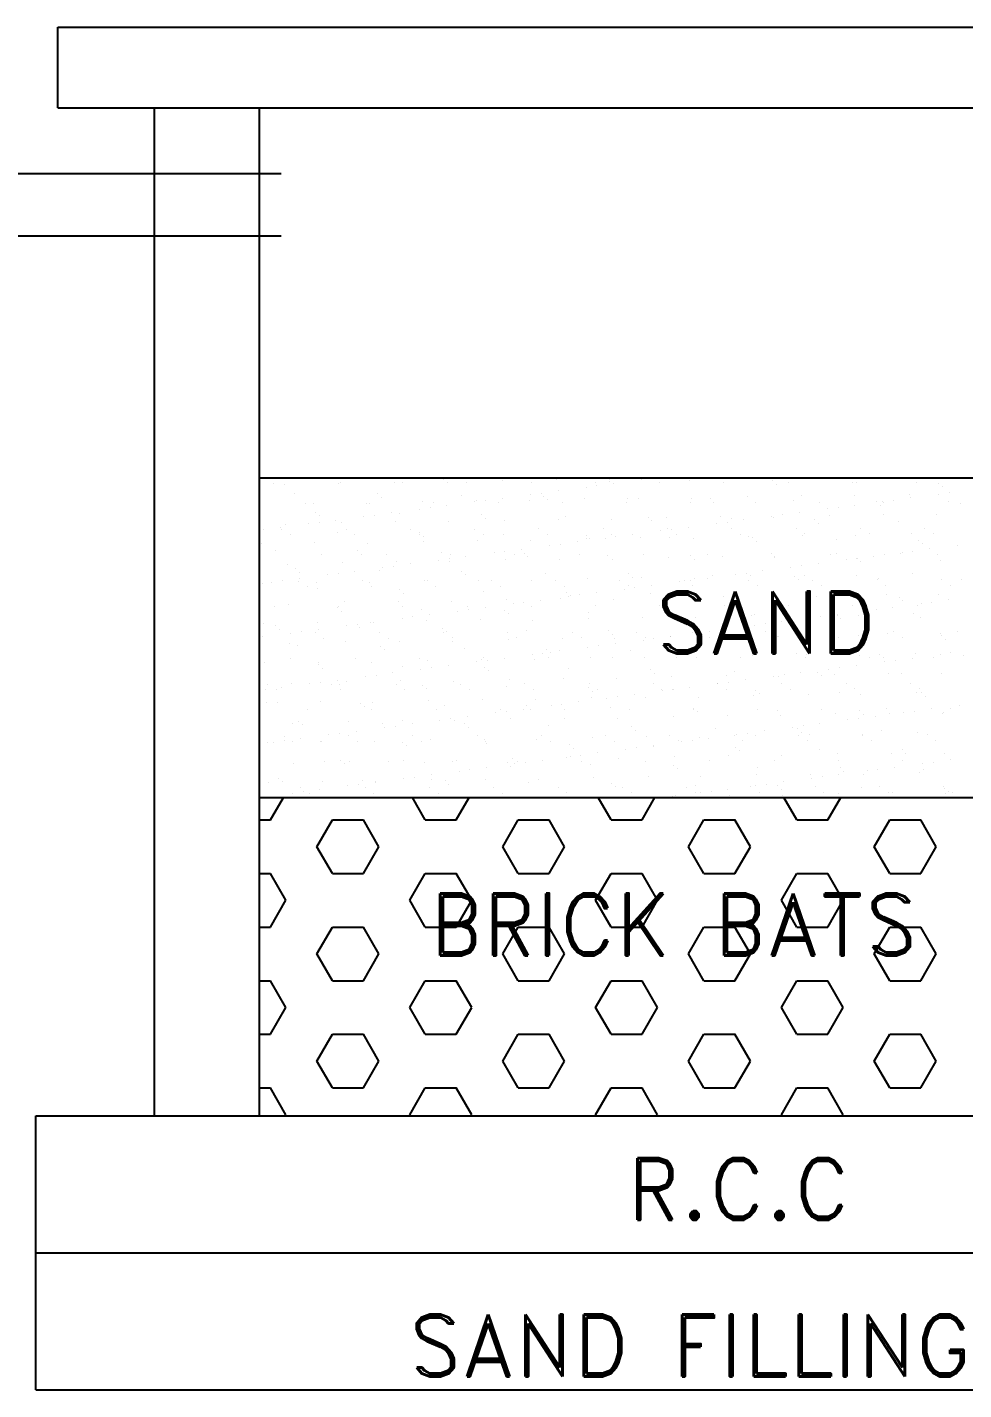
# Model space of a CAD drawing. Header units: metres. Extents: x 0 to 2856, y 0 to 1718.
# Drawn here: x 2736.581 to 2739.28, y 1585.777 to 1589.704 of the extents above; entities that cross this region are included whole.
import ezdxf

# ---------------------------------------------------------------- set-up
doc = ezdxf.new("R2010")
doc.units = ezdxf.units.M
doc.header["$MEASUREMENT"] = 0
doc.styles.add('rd', font='romand.shx')

# ---------------------------------------------------------------- blocks, each defined once
blk = doc.blocks.new('RECYLCLING OF BATH WATER')
for p, q in [((3815.14, 487.14), (3949.15, 487.14)), ((3815.14, 479.33), (3815.14, 487.14)), ((3815.14, 479.33), (3949.15, 479.33)), ((3824.52, 381.64), (3824.52, 479.33)), ((3834.68, 381.64), (3834.68, 479.33)), ((3836.78, 472.94), (3792.83, 472.94)), ((3836.78, 466.88), (3792.83, 466.88)), ((3834.68, 443.48), (3928.84, 443.48)), ((3836.08, 442.95), (3836.08, 442.95)), ((3837.11, 442.8), (3837.11, 442.8)), ((3842.3, 442.96), (3842.3, 442.96)), ((3842.52, 443), (3842.52, 443)), ((3847.75, 443.06), (3847.75, 443.06)), ((3848.53, 442.97), (3848.53, 442.97)), ((3852.49, 443.33), (3852.49, 443.33)), ((3852.87, 443.04), (3852.87, 443.04)), ((3854.76, 442.99), (3854.76, 442.99)), ((3858.27, 443.23), (3858.27, 443.23)), ((3860.99, 443), (3860.99, 443)), ((3863.5, 443.3), (3863.5, 443.3)), ((3866.33, 442.56), (3866.33, 442.56)), ((3867.22, 443.01), (3867.22, 443.01)), ((3867.37, 442.7), (3867.37, 442.7)), ((3868.61, 443.08), (3868.61, 443.08)), ((3868.62, 443.28), (3868.62, 443.28)), ((3869, 442.91), (3869, 442.91)), ((3871.72, 443.27), (3871.72, 443.27)), ((3873.45, 443.02), (3873.45, 443.02)), ((3876.36, 443.24), (3876.36, 443.24)), ((3879.67, 443.03), (3879.67, 443.03)), ((3884.37, 443.17), (3884.37, 443.17)), ((3884.73, 442.84), (3884.73, 442.84)), ((3885.9, 443.04), (3885.9, 443.04)), ((3892.13, 443.05), (3892.13, 443.05)), ((3892.49, 443), (3892.49, 443)), ((3898.36, 443.06), (3898.36, 443.06)), ((3900.49, 442.93), (3900.49, 442.93)), ((3900.86, 442.59), (3900.86, 442.59)), ((3838.1, 441.98), (3838.1, 441.98)), ((3846.11, 441.91), (3846.11, 441.91)), ((3846.48, 441.57), (3846.48, 441.57)), ((3850.46, 441.19), (3850.46, 441.19)), ((3851.57, 441.04), (3851.57, 441.04)), ((3854.23, 441.73), (3854.23, 441.73)), ((3855.56, 441.14), (3855.56, 441.14)), ((3855.69, 441.26), (3855.69, 441.26)), ((3856.61, 441.28), (3856.61, 441.28)), ((3857.8, 441.05), (3857.8, 441.05)), ((3858.23, 441.49), (3858.23, 441.49)), ((3860.81, 441.23), (3860.81, 441.23)), ((3860.95, 441.85), (3860.95, 441.85)), ((3861.99, 441.99), (3861.99, 441.99)), ((3862.23, 441.66), (3862.23, 441.66)), ((3862.6, 441.33), (3862.6, 441.33)), ((3863.62, 442.2), (3863.62, 442.2)), ((3864.03, 441.06), (3864.03, 441.06)), ((3866.21, 441.43), (3866.21, 441.43)), ((3870.25, 441.07), (3870.25, 441.07)), ((3870.35, 441.49), (3870.35, 441.49)), ((3871.44, 441.49), (3871.44, 441.49)), ((3876.48, 441.09), (3876.48, 441.09)), ((3876.56, 441.47), (3876.56, 441.47)), ((3878.35, 441.42), (3878.35, 441.42)), ((3878.72, 441.08), (3878.72, 441.08)), ((3881.96, 441.66), (3881.96, 441.66)), ((3882.71, 441.1), (3882.71, 441.1)), ((3886.47, 441.24), (3886.47, 441.24)), ((3887.2, 441.73), (3887.2, 441.73)), ((3888.94, 441.11), (3888.94, 441.11)), ((3892.31, 441.71), (3892.31, 441.71)), ((3894.48, 441.17), (3894.48, 441.17)), ((3895.09, 441.17), (3895.09, 441.17)), ((3895.17, 441.12), (3895.17, 441.12)), ((3896.13, 441.3), (3896.13, 441.3)), ((3897.71, 441.9), (3897.71, 441.9)), ((3897.76, 441.52), (3897.76, 441.52)), ((3900.48, 441.88), (3900.48, 441.88)), ((3901.4, 441.13), (3901.4, 441.13)), ((3901.52, 442.01), (3901.52, 442.01)), ((3834.7, 440.95), (3834.7, 440.95)), ((3839.11, 441.02), (3839.11, 441.02)), ((3839.94, 441.02), (3839.94, 441.02)), ((3840.09, 440.15), (3840.09, 440.15)), ((3840.46, 439.82), (3840.46, 439.82)), ((3844.8, 439.72), (3844.8, 439.72)), ((3845.05, 440.99), (3845.05, 440.99)), ((3845.34, 441.03), (3845.34, 441.03)), ((3845.84, 439.86), (3845.84, 439.86)), ((3847.46, 440.07), (3847.46, 440.07)), ((3848.22, 439.98), (3848.22, 439.98)), ((3850.18, 440.43), (3850.18, 440.43)), ((3851.22, 440.57), (3851.22, 440.57)), ((3852.85, 440.78), (3852.85, 440.78)), ((3856.22, 439.91), (3856.22, 439.91)), ((3864.34, 439.73), (3864.34, 439.73)), ((3884.33, 439.75), (3884.33, 439.75)), ((3885.37, 439.89), (3885.37, 439.89)), ((3886.99, 440.1), (3886.99, 440.1)), ((3889.71, 440.46), (3889.71, 440.46)), ((3889.9, 439.85), (3889.9, 439.85)), ((3890.75, 440.59), (3890.75, 440.59)), ((3892.38, 440.81), (3892.38, 440.81)), ((3894.85, 440.83), (3894.85, 440.83)), ((3895.14, 439.92), (3895.14, 439.92)), ((3900.25, 439.9), (3900.25, 439.9)), ((3902.6, 441), (3902.6, 441)), ((3835.07, 438.44), (3835.07, 438.44)), ((3836.7, 438.66), (3836.7, 438.66)), ((3836.85, 438.48), (3836.85, 438.48)), ((3837.24, 438.95), (3837.24, 438.95)), ((3839.41, 439.01), (3839.41, 439.01)), ((3840.46, 439.15), (3840.46, 439.15)), ((3842.08, 439.37), (3842.08, 439.37)), ((3842.64, 439.14), (3842.64, 439.14)), ((3843.08, 438.49), (3843.08, 438.49)), ((3847.88, 439.21), (3847.88, 439.21)), ((3849.31, 438.5), (3849.31, 438.5)), ((3852.99, 439.19), (3852.99, 439.19)), ((3855.53, 438.51), (3855.53, 438.51)), ((3856.59, 439.57), (3856.59, 439.57)), ((3858.39, 439.38), (3858.39, 439.38)), ((3861.76, 438.53), (3861.76, 438.53)), ((3863.63, 439.45), (3863.63, 439.45)), ((3867.99, 438.54), (3867.99, 438.54)), ((3868.75, 439.42), (3868.75, 439.42)), ((3872.34, 439.66), (3872.34, 439.66)), ((3872.71, 439.32), (3872.71, 439.32)), ((3874.15, 439.62), (3874.15, 439.62)), ((3874.22, 438.55), (3874.22, 438.55)), ((3874.6, 438.47), (3874.6, 438.47)), ((3876.23, 438.68), (3876.23, 438.68)), ((3878.94, 439.04), (3878.94, 439.04)), ((3879.38, 439.68), (3879.38, 439.68)), ((3879.98, 439.18), (3879.98, 439.18)), ((3880.45, 438.56), (3880.45, 438.56)), ((3880.46, 439.49), (3880.46, 439.49)), ((3881.61, 439.39), (3881.61, 439.39)), ((3884.5, 439.66), (3884.5, 439.66)), ((3886.67, 438.57), (3886.67, 438.57)), ((3888.47, 439.42), (3888.47, 439.42)), ((3888.83, 439.08), (3888.83, 439.08)), ((3892.9, 438.58), (3892.9, 438.58)), ((3896.59, 439.24), (3896.59, 439.24)), ((3899.13, 438.59), (3899.13, 438.59)), ((3834.83, 437.1), (3834.83, 437.1)), ((3837.69, 437.94), (3837.69, 437.94)), ((3840.06, 437.17), (3840.06, 437.17)), ((3842.2, 438.22), (3842.2, 438.22)), ((3843.92, 437.95), (3843.92, 437.95)), ((3845.18, 437.14), (3845.18, 437.14)), ((3850.15, 437.97), (3850.15, 437.97)), ((3850.21, 438.15), (3850.21, 438.15)), ((3850.57, 437.82), (3850.57, 437.82)), ((3850.58, 437.34), (3850.58, 437.34)), ((3855.82, 437.4), (3855.82, 437.4)), ((3856.38, 437.98), (3856.38, 437.98)), ((3858.33, 437.98), (3858.33, 437.98)), ((3860.93, 437.38), (3860.93, 437.38)), ((3862.61, 437.99), (3862.61, 437.99)), ((3865.46, 437.27), (3865.46, 437.27)), ((3866.33, 437.91), (3866.33, 437.91)), ((3866.33, 437.57), (3866.33, 437.57)), ((3866.7, 437.57), (3866.7, 437.57)), ((3868.18, 437.62), (3868.18, 437.62)), ((3868.83, 438), (3868.83, 438)), ((3869.22, 437.76), (3869.22, 437.76)), ((3870.84, 437.97), (3870.84, 437.97)), ((3871.57, 437.64), (3871.57, 437.64)), ((3873.56, 438.33), (3873.56, 438.33)), ((3874.45, 437.73), (3874.45, 437.73)), ((3875.06, 438.01), (3875.06, 438.01)), ((3876.69, 437.61), (3876.69, 437.61)), ((3881.29, 438.02), (3881.29, 438.02)), ((3882.09, 437.81), (3882.09, 437.81)), ((3882.45, 437.66), (3882.45, 437.66)), ((3882.82, 437.32), (3882.82, 437.32)), ((3887.32, 437.88), (3887.32, 437.88)), ((3887.52, 438.03), (3887.52, 438.03)), ((3890.57, 437.49), (3890.57, 437.49)), ((3892.44, 437.85), (3892.44, 437.85)), ((3893.75, 438.05), (3893.75, 438.05)), ((3897.84, 438.05), (3897.84, 438.05)), ((3898.58, 437.42), (3898.58, 437.42)), ((3898.95, 437.08), (3898.95, 437.08)), ((3899.97, 438.06), (3899.97, 438.06)), ((3836.19, 436.47), (3836.19, 436.47)), ((3840.73, 436.01), (3840.73, 436.01)), ((3844.19, 436.4), (3844.19, 436.4)), ((3844.56, 436.06), (3844.56, 436.06)), ((3846.96, 436.02), (3846.96, 436.02)), ((3852.31, 436.22), (3852.31, 436.22)), ((3853.18, 436.03), (3853.18, 436.03)), ((3854.69, 435.85), (3854.69, 435.85)), ((3857.41, 436.21), (3857.41, 436.21)), ((3858.45, 436.34), (3858.45, 436.34)), ((3859.41, 436.04), (3859.41, 436.04)), ((3860.08, 436.56), (3860.08, 436.56)), ((3860.32, 436.15), (3860.32, 436.15)), ((3860.69, 435.81), (3860.69, 435.81)), ((3862.79, 436.91), (3862.79, 436.91)), ((3863.83, 437.05), (3863.83, 437.05)), ((3865.64, 436.05), (3865.64, 436.05)), ((3868.44, 435.98), (3868.44, 435.98)), ((3871.87, 436.07), (3871.87, 436.07)), ((3874.27, 435.76), (3874.27, 435.76)), ((3876.44, 435.91), (3876.44, 435.91)), ((3878.1, 436.08), (3878.1, 436.08)), ((3879.51, 435.83), (3879.51, 435.83)), ((3884.33, 436.09), (3884.33, 436.09)), ((3884.63, 435.81), (3884.63, 435.81)), ((3890.03, 436), (3890.03, 436)), ((3890.55, 436.1), (3890.55, 436.1)), ((3894.22, 435.87), (3894.22, 435.87)), ((3895.26, 436.07), (3895.26, 436.07)), ((3896.78, 436.11), (3896.78, 436.11)), ((3896.94, 436.23), (3896.94, 436.23)), ((3897.98, 436.37), (3897.98, 436.37)), ((3899.6, 436.58), (3899.6, 436.58)), ((3900.38, 436.04), (3900.38, 436.04)), ((3902.32, 436.94), (3902.32, 436.94)), ((3837.37, 435.1), (3837.37, 435.1)), ((3838.18, 434.64), (3838.18, 434.64)), ((3842.77, 435.29), (3842.77, 435.29)), ((3843.92, 434.43), (3843.92, 434.43)), ((3846.3, 434.47), (3846.3, 434.47)), ((3846.64, 434.79), (3846.64, 434.79)), ((3847.68, 434.92), (3847.68, 434.92)), ((3848, 435.36), (3848, 435.36)), ((3849.31, 435.14), (3849.31, 435.14)), ((3852.03, 435.5), (3852.03, 435.5)), ((3853.07, 435.63), (3853.07, 435.63)), ((3853.12, 435.33), (3853.12, 435.33)), ((3858.52, 435.53), (3858.52, 435.53)), ((3863.76, 435.59), (3863.76, 435.59)), ((3868.87, 435.57), (3868.87, 435.57)), ((3876.81, 435.57), (3876.81, 435.57)), ((3883.45, 434.46), (3883.45, 434.46)), ((3884.56, 435.73), (3884.56, 435.73)), ((3886.17, 434.81), (3886.17, 434.81)), ((3887.21, 434.95), (3887.21, 434.95)), ((3888.84, 435.16), (3888.84, 435.16)), ((3891.55, 435.52), (3891.55, 435.52)), ((3892.56, 435.66), (3892.56, 435.66)), ((3892.59, 435.66), (3892.59, 435.66)), ((3892.93, 435.32), (3892.93, 435.32)), ((3900.69, 435.48), (3900.69, 435.48)), ((3834.95, 433.25), (3834.95, 433.25)), ((3835.87, 433.37), (3835.87, 433.37)), ((3836.92, 433.51), (3836.92, 433.51)), ((3838.46, 433.47), (3838.46, 433.47)), ((3838.54, 433.72), (3838.54, 433.72)), ((3838.55, 434.3), (3838.55, 434.3)), ((3840.19, 433.31), (3840.19, 433.31)), ((3841.26, 434.08), (3841.26, 434.08)), ((3842.3, 434.22), (3842.3, 434.22)), ((3844.69, 433.48), (3844.69, 433.48)), ((3845.31, 433.29), (3845.31, 433.29)), ((3850.71, 433.48), (3850.71, 433.48)), ((3850.92, 433.5), (3850.92, 433.5)), ((3854.3, 434.4), (3854.3, 434.4)), ((3854.67, 434.06), (3854.67, 434.06)), ((3855.94, 433.55), (3855.94, 433.55)), ((3857.15, 433.51), (3857.15, 433.51)), ((3861.06, 433.52), (3861.06, 433.52)), ((3862.43, 434.22), (3862.43, 434.22)), ((3863.38, 433.52), (3863.38, 433.52)), ((3866.46, 433.72), (3866.46, 433.72)), ((3869.61, 433.53), (3869.61, 433.53)), ((3870.43, 434.15), (3870.43, 434.15)), ((3870.8, 433.81), (3870.8, 433.81)), ((3871.7, 433.79), (3871.7, 433.79)), ((3875.4, 433.4), (3875.4, 433.4)), ((3875.83, 433.54), (3875.83, 433.54)), ((3876.44, 433.53), (3876.44, 433.53)), ((3876.81, 433.76), (3876.81, 433.76)), ((3878.07, 433.75), (3878.07, 433.75)), ((3878.55, 433.97), (3878.55, 433.97)), ((3880.79, 434.1), (3880.79, 434.1)), ((3881.83, 434.24), (3881.83, 434.24)), ((3882.06, 433.55), (3882.06, 433.55)), ((3882.21, 433.96), (3882.21, 433.96)), ((3886.55, 433.91), (3886.55, 433.91)), ((3886.92, 433.57), (3886.92, 433.57)), ((3887.45, 434.02), (3887.45, 434.02)), ((3888.29, 433.56), (3888.29, 433.56)), ((3892.56, 434), (3892.56, 434)), ((3894.52, 433.57), (3894.52, 433.57)), ((3894.67, 433.73), (3894.67, 433.73)), ((3897.97, 434.19), (3897.97, 434.19)), ((3900.75, 433.59), (3900.75, 433.59)), ((3902.68, 433.66), (3902.68, 433.66)), ((3839.31, 432.94), (3839.31, 432.94)), ((3840.29, 432.71), (3840.29, 432.71)), ((3845.54, 432.95), (3845.54, 432.95)), ((3848.29, 432.64), (3848.29, 432.64)), ((3848.66, 432.3), (3848.66, 432.3)), ((3851.76, 432.96), (3851.76, 432.96)), ((3856.41, 432.46), (3856.41, 432.46)), ((3857.99, 432.97), (3857.99, 432.97)), ((3864.22, 432.98), (3864.22, 432.98)), ((3864.42, 432.4), (3864.42, 432.4)), ((3864.64, 431.98), (3864.64, 431.98)), ((3864.79, 432.06), (3864.79, 432.06)), ((3865.68, 432.12), (3865.68, 432.12)), ((3867.3, 432.33), (3867.3, 432.33)), ((3870.02, 432.69), (3870.02, 432.69)), ((3870.45, 432.99), (3870.45, 432.99)), ((3871.06, 432.82), (3871.06, 432.82)), ((3872.54, 432.22), (3872.54, 432.22)), ((3872.69, 433.04), (3872.69, 433.04)), ((3874.4, 431.91), (3874.4, 431.91)), ((3876.68, 433), (3876.68, 433)), ((3879.64, 431.98), (3879.64, 431.98)), ((3880.54, 432.15), (3880.54, 432.15)), ((3880.91, 431.81), (3880.91, 431.81)), ((3882.91, 433.01), (3882.91, 433.01)), ((3884.75, 431.95), (3884.75, 431.95)), ((3888.66, 431.97), (3888.66, 431.97)), ((3889.13, 433.03), (3889.13, 433.03)), ((3890.15, 432.15), (3890.15, 432.15)), ((3895.36, 433.04), (3895.36, 433.04)), ((3895.39, 432.21), (3895.39, 432.21)), ((3896.66, 431.9), (3896.66, 431.9)), ((3900.5, 432.19), (3900.5, 432.19)), ((3901.59, 433.05), (3901.59, 433.05)), ((3836.12, 430.99), (3836.12, 430.99)), ((3837.49, 431.24), (3837.49, 431.24)), ((3842.28, 430.89), (3842.28, 430.89)), ((3842.34, 431), (3842.34, 431)), ((3842.65, 430.55), (3842.65, 430.55)), ((3842.89, 431.44), (3842.89, 431.44)), ((3848.13, 431.5), (3848.13, 431.5)), ((3848.57, 431.01), (3848.57, 431.01)), ((3850.4, 430.71), (3850.4, 430.71)), ((3853.25, 431.48), (3853.25, 431.48)), ((3853.87, 430.56), (3853.87, 430.56)), ((3854.8, 431.02), (3854.8, 431.02)), ((3854.91, 430.7), (3854.91, 430.7)), ((3856.54, 430.91), (3856.54, 430.91)), ((3858.4, 430.64), (3858.4, 430.64)), ((3858.65, 431.67), (3858.65, 431.67)), ((3859.25, 431.27), (3859.25, 431.27)), ((3860.29, 431.41), (3860.29, 431.41)), ((3861.03, 431.03), (3861.03, 431.03)), ((3861.92, 431.62), (3861.92, 431.62)), ((3863.88, 431.74), (3863.88, 431.74)), ((3867.26, 431.05), (3867.26, 431.05)), ((3869, 431.72), (3869, 431.72)), ((3873.48, 431.06), (3873.48, 431.06)), ((3879.71, 431.07), (3879.71, 431.07)), ((3885.94, 431.08), (3885.94, 431.08)), ((3892.17, 431.09), (3892.17, 431.09)), ((3893.4, 430.59), (3893.4, 430.59)), ((3894.44, 430.72), (3894.44, 430.72)), ((3896.06, 430.94), (3896.06, 430.94)), ((3897.03, 431.57), (3897.03, 431.57)), ((3898.4, 431.1), (3898.4, 431.1)), ((3898.78, 431.3), (3898.78, 431.3)), ((3899.82, 431.43), (3899.82, 431.43)), ((3901.45, 431.65), (3901.45, 431.65)), ((3835.08, 429.39), (3835.08, 429.39)), ((3840.32, 429.46), (3840.32, 429.46)), ((3844.14, 429.28), (3844.14, 429.28)), ((3845.43, 429.43), (3845.43, 429.43)), ((3845.77, 429.49), (3845.77, 429.49)), ((3848.49, 429.85), (3848.49, 429.85)), ((3849.53, 429.99), (3849.53, 429.99)), ((3850.83, 429.63), (3850.83, 429.63)), ((3851.15, 430.2), (3851.15, 430.2)), ((3856.07, 429.7), (3856.07, 429.7)), ((3858.77, 430.3), (3858.77, 430.3)), ((3861.18, 429.67), (3861.18, 429.67)), ((3866.53, 430.46), (3866.53, 430.46)), ((3866.59, 429.87), (3866.59, 429.87)), ((3871.82, 429.93), (3871.82, 429.93)), ((3874.53, 430.39), (3874.53, 430.39)), ((3874.9, 430.06), (3874.9, 430.06)), ((3876.94, 429.91), (3876.94, 429.91)), ((3882.34, 430.1), (3882.34, 430.1)), ((3882.63, 429.17), (3882.63, 429.17)), ((3882.65, 430.22), (3882.65, 430.22)), ((3883.67, 429.31), (3883.67, 429.31)), ((3885.3, 429.52), (3885.3, 429.52)), ((3887.57, 430.17), (3887.57, 430.17)), ((3888.01, 429.88), (3888.01, 429.88)), ((3889.06, 430.02), (3889.06, 430.02)), ((3890.65, 430.15), (3890.65, 430.15)), ((3890.68, 430.23), (3890.68, 430.23)), ((3891.02, 429.81), (3891.02, 429.81)), ((3892.69, 430.14), (3892.69, 430.14)), ((3898.09, 430.34), (3898.09, 430.34)), ((3898.77, 429.97), (3898.77, 429.97)), ((3834.69, 427.92), (3834.69, 427.92)), ((3835, 428.08), (3835, 428.08)), ((3836.27, 429.13), (3836.27, 429.13)), ((3836.64, 428.79), (3836.64, 428.79)), ((3837.72, 428.43), (3837.72, 428.43)), ((3838.76, 428.57), (3838.76, 428.57)), ((3840.08, 428.46), (3840.08, 428.46)), ((3840.39, 428.79), (3840.39, 428.79)), ((3840.92, 427.93), (3840.92, 427.93)), ((3843.1, 429.14), (3843.1, 429.14)), ((3844.39, 428.95), (3844.39, 428.95)), ((3846.31, 428.48), (3846.31, 428.48)), ((3847.15, 427.94), (3847.15, 427.94)), ((3852.39, 428.89), (3852.39, 428.89)), ((3852.54, 428.49), (3852.54, 428.49)), ((3852.76, 428.55), (3852.76, 428.55)), ((3853.38, 427.95), (3853.38, 427.95)), ((3858.76, 428.5), (3858.76, 428.5)), ((3859.61, 427.96), (3859.61, 427.96)), ((3860.51, 428.71), (3860.51, 428.71)), ((3864.01, 427.89), (3864.01, 427.89)), ((3864.99, 428.51), (3864.99, 428.51)), ((3865.84, 427.97), (3865.84, 427.97)), ((3868.52, 428.64), (3868.52, 428.64)), ((3868.88, 428.3), (3868.88, 428.3)), ((3869.12, 427.86), (3869.12, 427.86)), ((3871.22, 428.52), (3871.22, 428.52)), ((3872.06, 427.98), (3872.06, 427.98)), ((3872.9, 427.89), (3872.9, 427.89)), ((3874.53, 428.1), (3874.53, 428.1)), ((3874.53, 428.06), (3874.53, 428.06)), ((3876.64, 428.46), (3876.64, 428.46)), ((3877.25, 428.46), (3877.25, 428.46)), ((3877.45, 428.53), (3877.45, 428.53)), ((3878.29, 428.6), (3878.29, 428.6)), ((3878.29, 427.99), (3878.29, 427.99)), ((3879.76, 428.12), (3879.76, 428.12)), ((3879.91, 428.81), (3879.91, 428.81)), ((3883.68, 428.54), (3883.68, 428.54)), ((3884.52, 428.01), (3884.52, 428.01)), ((3884.64, 428.39), (3884.64, 428.39)), ((3884.88, 428.1), (3884.88, 428.1)), ((3885.01, 428.06), (3885.01, 428.06)), ((3889.91, 428.55), (3889.91, 428.55)), ((3890.28, 428.29), (3890.28, 428.29)), ((3890.75, 428.02), (3890.75, 428.02)), ((3892.76, 428.22), (3892.76, 428.22)), ((3895.51, 428.36), (3895.51, 428.36)), ((3896.13, 428.57), (3896.13, 428.57)), ((3896.98, 428.03), (3896.98, 428.03)), ((3900.63, 428.34), (3900.63, 428.34)), ((3900.76, 428.15), (3900.76, 428.15)), ((3902.36, 428.58), (3902.36, 428.58)), ((3837.62, 427.39), (3837.62, 427.39)), ((3838.38, 427.2), (3838.38, 427.2)), ((3843.02, 427.58), (3843.02, 427.58)), ((3846.38, 427.13), (3846.38, 427.13)), ((3846.75, 426.79), (3846.75, 426.79)), ((3848.25, 427.65), (3848.25, 427.65)), ((3853.37, 427.63), (3853.37, 427.63)), ((3854.5, 426.95), (3854.5, 426.95)), ((3858.77, 427.82), (3858.77, 427.82)), ((3862.5, 426.88), (3862.5, 426.88)), ((3862.87, 426.55), (3862.87, 426.55)), ((3863.76, 426.69), (3863.76, 426.69)), ((3866.48, 427.04), (3866.48, 427.04)), ((3867.52, 427.18), (3867.52, 427.18)), ((3869.15, 427.39), (3869.15, 427.39)), ((3870.62, 426.71), (3870.62, 426.71)), ((3871.86, 427.75), (3871.86, 427.75)), ((3878.63, 426.64), (3878.63, 426.64)), ((3901.13, 427.81), (3901.13, 427.81)), ((3835.21, 425.54), (3835.21, 425.54)), ((3837.73, 425.98), (3837.73, 425.98)), ((3840.37, 425.37), (3840.37, 425.37)), ((3840.44, 425.6), (3840.44, 425.6)), ((3843.96, 425.99), (3843.96, 425.99)), ((3845.56, 425.58), (3845.56, 425.58)), ((3848.49, 425.2), (3848.49, 425.2)), ((3850.19, 426), (3850.19, 426)), ((3850.96, 425.77), (3850.96, 425.77)), ((3853, 425.27), (3853, 425.27)), ((3855.71, 425.63), (3855.71, 425.63)), ((3856.19, 425.84), (3856.19, 425.84)), ((3856.42, 426.02), (3856.42, 426.02)), ((3856.75, 425.76), (3856.75, 425.76)), ((3858.38, 425.98), (3858.38, 425.98)), ((3861.1, 426.33), (3861.1, 426.33)), ((3861.31, 425.82), (3861.31, 425.82)), ((3862.14, 426.47), (3862.14, 426.47)), ((3862.64, 426.03), (3862.64, 426.03)), ((3866.71, 426.01), (3866.71, 426.01)), ((3868.87, 426.04), (3868.87, 426.04)), ((3871.95, 426.08), (3871.95, 426.08)), ((3875.1, 426.05), (3875.1, 426.05)), ((3877.06, 426.05), (3877.06, 426.05)), ((3879, 426.3), (3879, 426.3)), ((3881.33, 426.06), (3881.33, 426.06)), ((3882.47, 426.25), (3882.47, 426.25)), ((3886.75, 426.46), (3886.75, 426.46)), ((3887.56, 426.07), (3887.56, 426.07)), ((3887.7, 426.32), (3887.7, 426.32)), ((3892.53, 425.29), (3892.53, 425.29)), ((3892.82, 426.29), (3892.82, 426.29)), ((3893.78, 426.08), (3893.78, 426.08)), ((3894.75, 426.39), (3894.75, 426.39)), ((3895.12, 426.06), (3895.12, 426.06)), ((3895.24, 425.65), (3895.24, 425.65)), ((3896.28, 425.79), (3896.28, 425.79)), ((3897.91, 426), (3897.91, 426)), ((3898.22, 426.49), (3898.22, 426.49)), ((3900.01, 426.09), (3900.01, 426.09)), ((3900.63, 426.36), (3900.63, 426.36)), ((3901.67, 426.5), (3901.67, 426.5)), ((3902.87, 426.22), (3902.87, 426.22)), ((3840.74, 425.04), (3840.74, 425.04)), ((3844.95, 424.21), (3844.95, 424.21)), ((3845.99, 424.35), (3845.99, 424.35)), ((3847.61, 424.56), (3847.61, 424.56)), ((3850.33, 424.92), (3850.33, 424.92)), ((3851.37, 425.05), (3851.37, 425.05)), ((3856.49, 425.13), (3856.49, 425.13)), ((3856.86, 424.79), (3856.86, 424.79)), ((3858.9, 423.97), (3858.9, 423.97)), ((3864.13, 424.03), (3864.13, 424.03)), ((3864.61, 424.95), (3864.61, 424.95)), ((3869.25, 424.01), (3869.25, 424.01)), ((3872.61, 424.88), (3872.61, 424.88)), ((3872.98, 424.55), (3872.98, 424.55)), ((3874.65, 424.2), (3874.65, 424.2)), ((3879.89, 424.27), (3879.89, 424.27)), ((3880.74, 424.71), (3880.74, 424.71)), ((3881.76, 423.88), (3881.76, 423.88)), ((3884.47, 424.23), (3884.47, 424.23)), ((3885, 424.25), (3885, 424.25)), ((3885.52, 424.37), (3885.52, 424.37)), ((3887.14, 424.58), (3887.14, 424.58)), ((3888.74, 424.64), (3888.74, 424.64)), ((3889.11, 424.3), (3889.11, 424.3)), ((3889.86, 424.94), (3889.86, 424.94)), ((3890.41, 424.44), (3890.41, 424.44)), ((3890.9, 425.08), (3890.9, 425.08)), ((3895.64, 424.51), (3895.64, 424.51)), ((3896.86, 424.46), (3896.86, 424.46)), ((3900.76, 424.48), (3900.76, 424.48)), ((3834.72, 423.28), (3834.72, 423.28)), ((3835.22, 422.93), (3835.22, 422.93)), ((3835.47, 423.44), (3835.47, 423.44)), ((3836.31, 422.91), (3836.31, 422.91)), ((3836.85, 423.14), (3836.85, 423.14)), ((3837.74, 423.54), (3837.74, 423.54)), ((3839.56, 423.5), (3839.56, 423.5)), ((3840.6, 423.64), (3840.6, 423.64)), ((3841.69, 423.46), (3841.69, 423.46)), ((3842.23, 423.85), (3842.23, 423.85)), ((3842.48, 423.44), (3842.48, 423.44)), ((3842.54, 422.92), (3842.54, 422.92)), ((3843.15, 423.73), (3843.15, 423.73)), ((3847.92, 423.47), (3847.92, 423.47)), ((3848.38, 423.8), (3848.38, 423.8)), ((3848.77, 422.93), (3848.77, 422.93)), ((3850.48, 423.37), (3850.48, 423.37)), ((3850.85, 423.04), (3850.85, 423.04)), ((3853.5, 423.77), (3853.5, 423.77)), ((3854.15, 423.48), (3854.15, 423.48)), ((3854.99, 422.94), (3854.99, 422.94)), ((3858.6, 423.2), (3858.6, 423.2)), ((3860.38, 423.49), (3860.38, 423.49)), ((3861.22, 422.95), (3861.22, 422.95)), ((3866.6, 423.13), (3866.6, 423.13)), ((3866.61, 423.5), (3866.61, 423.5)), ((3866.97, 422.79), (3866.97, 422.79)), ((3867.45, 422.96), (3867.45, 422.96)), ((3872.84, 423.51), (3872.84, 423.51)), ((3873.68, 422.98), (3873.68, 422.98)), ((3873.71, 422.82), (3873.71, 422.82)), ((3874.72, 422.95), (3874.72, 422.95)), ((3874.75, 422.95), (3874.75, 422.95)), ((3876.37, 423.17), (3876.37, 423.17)), ((3879.06, 423.52), (3879.06, 423.52)), ((3879.09, 423.53), (3879.09, 423.53)), ((3879.91, 422.99), (3879.91, 422.99)), ((3880.13, 423.66), (3880.13, 423.66)), ((3882.73, 422.88), (3882.73, 422.88)), ((3883.1, 422.54), (3883.1, 422.54)), ((3885.29, 423.54), (3885.29, 423.54)), ((3886.14, 423), (3886.14, 423)), ((3890.85, 422.71), (3890.85, 422.71)), ((3891.52, 423.55), (3891.52, 423.55)), ((3892.36, 423.01), (3892.36, 423.01)), ((3897.75, 423.56), (3897.75, 423.56)), ((3898.34, 422.63), (3898.34, 422.63)), ((3898.59, 423.02), (3898.59, 423.02)), ((3898.85, 422.64), (3898.85, 422.64)), ((3835.33, 421.68), (3835.33, 421.68)), ((3836.46, 421.69), (3836.46, 421.69)), ((3840.57, 421.75), (3840.57, 421.75)), ((3844.47, 421.62), (3844.47, 421.62)), ((3844.84, 421.28), (3844.84, 421.28)), ((3845.68, 421.73), (3845.68, 421.73)), ((3851.09, 421.92), (3851.09, 421.92)), ((3852.59, 421.44), (3852.59, 421.44)), ((3856.32, 421.99), (3856.32, 421.99)), ((3860.59, 421.37), (3860.59, 421.37)), ((3861.44, 421.96), (3861.44, 421.96)), ((3862.94, 421.4), (3862.94, 421.4)), ((3863.98, 421.54), (3863.98, 421.54)), ((3865.61, 421.75), (3865.61, 421.75)), ((3866.84, 422.16), (3866.84, 422.16)), ((3868.32, 422.11), (3868.32, 422.11)), ((3869.37, 422.24), (3869.37, 422.24)), ((3870.99, 422.46), (3870.99, 422.46)), ((3872.07, 422.22), (3872.07, 422.22)), ((3877.19, 422.2), (3877.19, 422.2)), ((3882.59, 422.39), (3882.59, 422.39)), ((3887.83, 422.46), (3887.83, 422.46)), ((3892.94, 422.44), (3892.94, 422.44)), ((3899.22, 422.3), (3899.22, 422.3)), ((3902.47, 421.42), (3902.47, 421.42)), ((3839.35, 420.97), (3839.35, 420.97)), ((3845.57, 420.98), (3845.57, 420.98)), ((3848.51, 419.94), (3848.51, 419.94)), ((3851.8, 421), (3851.8, 421)), ((3852.17, 419.98), (3852.17, 419.98)), ((3853.21, 420.12), (3853.21, 420.12)), ((3853.62, 419.92), (3853.62, 419.92)), ((3854.84, 420.33), (3854.84, 420.33)), ((3857.56, 420.69), (3857.56, 420.69)), ((3858.03, 421.01), (3858.03, 421.01)), ((3858.6, 420.83), (3858.6, 420.83)), ((3859.02, 420.11), (3859.02, 420.11)), ((3860.22, 421.04), (3860.22, 421.04)), ((3860.96, 421.03), (3860.96, 421.03)), ((3864.26, 421.02), (3864.26, 421.02)), ((3864.26, 420.18), (3864.26, 420.18)), ((3868.71, 421.2), (3868.71, 421.2)), ((3869.38, 420.16), (3869.38, 420.16)), ((3870.49, 421.03), (3870.49, 421.03)), ((3874.78, 420.35), (3874.78, 420.35)), ((3876.71, 421.13), (3876.71, 421.13)), ((3876.72, 421.04), (3876.72, 421.04)), ((3877.08, 420.79), (3877.08, 420.79)), ((3880.01, 420.42), (3880.01, 420.42)), ((3882.94, 421.05), (3882.94, 421.05)), ((3884.84, 420.95), (3884.84, 420.95)), ((3885.13, 420.39), (3885.13, 420.39)), ((3889.17, 421.06), (3889.17, 421.06)), ((3890.53, 420.59), (3890.53, 420.59)), ((3891.7, 420.01), (3891.7, 420.01)), ((3892.74, 420.14), (3892.74, 420.14)), ((3892.84, 420.88), (3892.84, 420.88)), ((3893.21, 420.54), (3893.21, 420.54)), ((3894.37, 420.36), (3894.37, 420.36)), ((3895.4, 421.07), (3895.4, 421.07)), ((3895.77, 420.65), (3895.77, 420.65)), ((3897.09, 420.72), (3897.09, 420.72)), ((3898.13, 420.85), (3898.13, 420.85)), ((3899.75, 421.07), (3899.75, 421.07)), ((3900.88, 420.63), (3900.88, 420.63)), ((3900.96, 420.7), (3900.96, 420.7)), ((3901.63, 421.09), (3901.63, 421.09)), ((3837.87, 419.68), (3837.87, 419.68)), ((3838.45, 419.86), (3838.45, 419.86)), ((3838.82, 419.52), (3838.82, 419.52)), ((3842.45, 418.7), (3842.45, 418.7)), ((3843.27, 419.88), (3843.27, 419.88)), ((3844.07, 418.91), (3844.07, 418.91)), ((3846.58, 419.69), (3846.58, 419.69)), ((3846.79, 419.27), (3846.79, 419.27)), ((3847.83, 419.41), (3847.83, 419.41)), ((3849.46, 419.62), (3849.46, 419.62)), ((3854.58, 419.62), (3854.58, 419.62)), ((3854.95, 419.28), (3854.95, 419.28)), ((3862.7, 419.44), (3862.7, 419.44)), ((3870.7, 419.37), (3870.7, 419.37)), ((3871.07, 419.03), (3871.07, 419.03)), ((3878.82, 419.19), (3878.82, 419.19)), ((3880.94, 418.59), (3880.94, 418.59)), ((3881.98, 418.73), (3881.98, 418.73)), ((3883.6, 418.94), (3883.6, 418.94)), ((3886.32, 419.3), (3886.32, 419.3)), ((3886.83, 419.13), (3886.83, 419.13)), ((3887.19, 418.79), (3887.19, 418.79)), ((3887.36, 419.44), (3887.36, 419.44)), ((3887.95, 418.61), (3887.95, 418.61)), ((3888.99, 419.65), (3888.99, 419.65)), ((3893.07, 418.58), (3893.07, 418.58)), ((3894.95, 418.95), (3894.95, 418.95)), ((3898.47, 418.78), (3898.47, 418.78)), ((3835.46, 417.83), (3835.46, 417.83)), ((3836.02, 417.85), (3836.02, 417.85)), ((3837.06, 417.99), (3837.06, 417.99)), ((3837.08, 418.44), (3837.08, 418.44)), ((3837.92, 417.9), (3837.92, 417.9)), ((3838.69, 418.21), (3838.69, 418.21)), ((3840.56, 417.93), (3840.56, 417.93)), ((3840.69, 417.9), (3840.69, 417.9)), ((3841.41, 418.56), (3841.41, 418.56)), ((3843.31, 418.45), (3843.31, 418.45)), ((3844.15, 417.91), (3844.15, 417.91)), ((3845.81, 417.87), (3845.81, 417.87)), ((3848.57, 417.86), (3848.57, 417.86)), ((3848.93, 417.52), (3848.93, 417.52)), ((3849.54, 418.46), (3849.54, 418.46)), ((3850.38, 417.92), (3850.38, 417.92)), ((3851.21, 418.07), (3851.21, 418.07)), ((3855.77, 418.47), (3855.77, 418.47)), ((3856.45, 418.13), (3856.45, 418.13)), ((3856.61, 417.93), (3856.61, 417.93)), ((3856.69, 417.69), (3856.69, 417.69)), ((3861.56, 418.11), (3861.56, 418.11)), ((3861.99, 418.48), (3861.99, 418.48)), ((3862.84, 417.94), (3862.84, 417.94)), ((3864.69, 417.62), (3864.69, 417.62)), ((3865.06, 417.28), (3865.06, 417.28)), ((3866.96, 418.3), (3866.96, 418.3)), ((3868.22, 418.49), (3868.22, 418.49)), ((3869.07, 417.96), (3869.07, 417.96)), ((3871.21, 417.31), (3871.21, 417.31)), ((3872.2, 418.37), (3872.2, 418.37)), ((3872.81, 417.44), (3872.81, 417.44)), ((3872.84, 417.52), (3872.84, 417.52)), ((3874.45, 418.5), (3874.45, 418.5)), ((3875.29, 417.97), (3875.29, 417.97)), ((3875.55, 417.88), (3875.55, 417.88)), ((3876.59, 418.02), (3876.59, 418.02)), ((3877.32, 418.35), (3877.32, 418.35)), ((3878.22, 418.23), (3878.22, 418.23)), ((3880.68, 418.52), (3880.68, 418.52)), ((3880.81, 417.37), (3880.81, 417.37)), ((3881.52, 417.98), (3881.52, 417.98)), ((3882.72, 418.54), (3882.72, 418.54)), ((3886.91, 418.53), (3886.91, 418.53)), ((3887.75, 417.99), (3887.75, 417.99)), ((3893.14, 418.54), (3893.14, 418.54)), ((3893.98, 418), (3893.98, 418)), ((3899.36, 418.55), (3899.36, 418.55)), ((3900.21, 418.01), (3900.21, 418.01)), ((3834.73, 415.95), (3834.73, 415.95)), ((3840.96, 415.96), (3840.96, 415.96)), ((3842.55, 416.11), (3842.55, 416.11)), ((3843.4, 416.02), (3843.4, 416.02)), ((3847.19, 415.98), (3847.19, 415.98)), ((3848.63, 416.09), (3848.63, 416.09)), ((3853.42, 415.99), (3853.42, 415.99)), ((3853.75, 416.06), (3853.75, 416.06)), ((3859.15, 416.26), (3859.15, 416.26)), ((3859.65, 416), (3859.65, 416)), ((3862.07, 416.11), (3862.07, 416.11)), ((3864.39, 416.33), (3864.39, 416.33)), ((3864.78, 416.46), (3864.78, 416.46)), ((3865.83, 416.6), (3865.83, 416.6)), ((3865.87, 416.01), (3865.87, 416.01)), ((3867.45, 416.81), (3867.45, 416.81)), ((3869.5, 416.3), (3869.5, 416.3)), ((3870.17, 417.17), (3870.17, 417.17)), ((3872.1, 416.02), (3872.1, 416.02)), ((3874.9, 416.5), (3874.9, 416.5)), ((3878.33, 416.03), (3878.33, 416.03)), ((3880.14, 416.56), (3880.14, 416.56)), ((3881.18, 417.03), (3881.18, 417.03)), ((3884.56, 416.04), (3884.56, 416.04)), ((3885.26, 416.54), (3885.26, 416.54)), ((3888.93, 417.19), (3888.93, 417.19)), ((3890.66, 416.73), (3890.66, 416.73)), ((3890.79, 416.06), (3890.79, 416.06)), ((3895.89, 416.8), (3895.89, 416.8)), ((3896.94, 417.13), (3896.94, 417.13)), ((3897.02, 416.07), (3897.02, 416.07)), ((3897.31, 416.79), (3897.31, 416.79)), ((3901.01, 416.78), (3901.01, 416.78)), ((3901.6, 416.13), (3901.6, 416.13)), ((3838, 415.83), (3838, 415.83)), ((3842.92, 415.77), (3842.92, 415.77)), ((3850.67, 415.93), (3850.67, 415.93)), ((3851.3, 414.69), (3851.3, 414.69)), ((3854.02, 415.05), (3854.02, 415.05)), ((3855.06, 415.18), (3855.06, 415.18)), ((3856.68, 415.4), (3856.68, 415.4)), ((3858.68, 415.86), (3858.68, 415.86)), ((3859.05, 415.52), (3859.05, 415.52)), ((3859.4, 415.75), (3859.4, 415.75)), ((3860.44, 415.89), (3860.44, 415.89)), ((3866.8, 415.68), (3866.8, 415.68)), ((3874.8, 415.62), (3874.8, 415.62)), ((3875.17, 415.28), (3875.17, 415.28)), ((3882.84, 414.69), (3882.84, 414.69)), ((3882.92, 415.44), (3882.92, 415.44)), ((3888.08, 414.75), (3888.08, 414.75)), ((3890.83, 414.71), (3890.83, 414.71)), ((3890.93, 415.37), (3890.93, 415.37)), ((3891.29, 415.03), (3891.29, 415.03)), ((3893.19, 414.73), (3893.19, 414.73)), ((3893.55, 415.07), (3893.55, 415.07)), ((3894.59, 415.21), (3894.59, 415.21)), ((3896.21, 415.42), (3896.21, 415.42)), ((3898.6, 414.92), (3898.6, 414.92)), ((3898.93, 415.78), (3898.93, 415.78)), ((3899.05, 415.19), (3899.05, 415.19)), ((3899.97, 415.92), (3899.97, 415.92)), ((3835.58, 413.98), (3835.58, 413.98)), ((3836.54, 414.35), (3836.54, 414.35)), ((3836.91, 414.01), (3836.91, 414.01)), ((3838.7, 413.43), (3838.7, 413.43)), ((3840.82, 414.04), (3840.82, 414.04)), ((3843.25, 413.63), (3843.25, 413.63)), ((3844.29, 413.77), (3844.29, 413.77)), ((3844.66, 414.17), (3844.66, 414.17)), ((3844.92, 413.44), (3844.92, 413.44)), ((3845.92, 413.98), (3845.92, 413.98)), ((3845.94, 414.02), (3845.94, 414.02)), ((3848.63, 414.34), (3848.63, 414.34)), ((3849.67, 414.47), (3849.67, 414.47)), ((3851.15, 413.45), (3851.15, 413.45)), ((3851.34, 414.21), (3851.34, 414.21)), ((3852.67, 414.11), (3852.67, 414.11)), ((3853.03, 413.77), (3853.03, 413.77)), ((3856.57, 414.28), (3856.57, 414.28)), ((3857.38, 413.46), (3857.38, 413.46)), ((3860.79, 413.93), (3860.79, 413.93)), ((3861.69, 414.26), (3861.69, 414.26)), ((3863.61, 413.47), (3863.61, 413.47)), ((3867.09, 414.45), (3867.09, 414.45)), ((3868.79, 413.86), (3868.79, 413.86)), ((3869.16, 413.52), (3869.16, 413.52)), ((3869.84, 413.48), (3869.84, 413.48)), ((3872.33, 414.52), (3872.33, 414.52)), ((3876.07, 413.5), (3876.07, 413.5)), ((3876.91, 413.68), (3876.91, 413.68)), ((3877.44, 414.49), (3877.44, 414.49)), ((3882.29, 413.51), (3882.29, 413.51)), ((3882.78, 413.65), (3882.78, 413.65)), ((3883.82, 413.79), (3883.82, 413.79)), ((3884.91, 413.61), (3884.91, 413.61)), ((3885.45, 414.01), (3885.45, 414.01)), ((3888.16, 414.36), (3888.16, 414.36)), ((3888.52, 413.52), (3888.52, 413.52)), ((3889.2, 414.5), (3889.2, 414.5)), ((3893.03, 413.44), (3893.03, 413.44)), ((3894.75, 413.53), (3894.75, 413.53)), ((3900.98, 413.54), (3900.98, 413.54)), ((3901.04, 413.37), (3901.04, 413.37)), ((3834.68, 412.48), (3928.84, 412.48)), ((3835.15, 412.56), (3835.15, 412.56)), ((3835.75, 410.32), (3837, 412.48)), ((3837.87, 412.92), (3837.87, 412.92)), ((3838.91, 413.06), (3838.91, 413.06)), ((3839.54, 412.89), (3839.54, 412.89)), ((3840.53, 413.27), (3840.53, 413.27)), ((3845.77, 412.9), (3845.77, 412.9)), ((3850.75, 410.32), (3849.5, 412.48)), ((3852, 412.91), (3852, 412.91)), ((3853.75, 410.32), (3855, 412.48)), ((3858.22, 412.92), (3858.22, 412.92)), ((3864.45, 412.94), (3864.45, 412.94)), ((3868.75, 410.32), (3867.5, 412.48)), ((3870.68, 412.95), (3870.68, 412.95)), ((3871.75, 410.32), (3873, 412.48)), ((3874.68, 412.59), (3874.68, 412.59)), ((3875.03, 412.64), (3875.03, 412.64)), ((3876.91, 412.96), (3876.91, 412.96)), ((3877.4, 412.95), (3877.4, 412.95)), ((3878.44, 413.08), (3878.44, 413.08)), ((3880.06, 413.3), (3880.06, 413.3)), ((3880.27, 412.71), (3880.27, 412.71)), ((3883.14, 412.97), (3883.14, 412.97)), ((3885.28, 413.28), (3885.28, 413.28)), ((3885.38, 412.68), (3885.38, 412.68)), ((3886.75, 410.32), (3885.5, 412.48)), ((3889.37, 412.98), (3889.37, 412.98)), ((3889.75, 410.32), (3891, 412.48)), ((3890.78, 412.88), (3890.78, 412.88)), ((3895.59, 412.99), (3895.59, 412.99)), ((3896.02, 412.95), (3896.02, 412.95)), ((3901.13, 412.92), (3901.13, 412.92)), ((3901.41, 413.03), (3901.41, 413.03)), ((3901.82, 413), (3901.82, 413)), ((3834.68, 410.32), (3835.75, 410.32)), ((3840.25, 407.72), (3841.75, 410.32)), ((3841.75, 410.32), (3844.75, 410.32)), ((3846.25, 407.72), (3844.75, 410.32)), ((3850.75, 410.32), (3853.75, 410.32)), ((3858.25, 407.72), (3859.75, 410.32)), ((3859.75, 410.32), (3862.75, 410.32)), ((3864.25, 407.72), (3862.75, 410.32)), ((3868.75, 410.32), (3871.75, 410.32)), ((3876.25, 407.72), (3877.75, 410.32)), ((3877.75, 410.32), (3880.75, 410.32)), ((3882.25, 407.72), (3880.75, 410.32)), ((3886.75, 410.32), (3889.75, 410.32)), ((3894.25, 407.72), (3895.75, 410.32)), ((3895.75, 410.32), (3898.75, 410.32)), ((3900.25, 407.72), (3898.75, 410.32)), ((3841.75, 405.13), (3840.25, 407.72)), ((3844.75, 405.13), (3846.25, 407.72)), ((3859.75, 405.13), (3858.25, 407.72)), ((3862.75, 405.13), (3864.25, 407.72)), ((3877.75, 405.13), (3876.25, 407.72)), ((3880.75, 405.13), (3882.25, 407.72)), ((3895.75, 405.13), (3894.25, 407.72)), ((3898.75, 405.13), (3900.25, 407.72)), ((3834.68, 405.13), (3835.75, 405.13)), ((3837.25, 402.53), (3835.75, 405.13)), ((3841.75, 405.13), (3844.75, 405.13)), ((3849.25, 402.53), (3850.75, 405.13)), ((3850.75, 405.13), (3853.75, 405.13)), ((3855.25, 402.53), (3853.75, 405.13)), ((3859.75, 405.13), (3862.75, 405.13)), ((3867.25, 402.53), (3868.75, 405.13)), ((3868.75, 405.13), (3871.75, 405.13)), ((3873.25, 402.53), (3871.75, 405.13)), ((3877.75, 405.13), (3880.75, 405.13)), ((3885.25, 402.53), (3886.75, 405.13)), ((3886.75, 405.13), (3889.75, 405.13)), ((3891.25, 402.53), (3889.75, 405.13)), ((3895.75, 405.13), (3898.75, 405.13)), ((3835.75, 399.93), (3837.25, 402.53)), ((3850.75, 399.93), (3849.25, 402.53)), ((3853.75, 399.93), (3855.25, 402.53)), ((3868.75, 399.93), (3867.25, 402.53)), ((3871.75, 399.93), (3873.25, 402.53)), ((3886.75, 399.93), (3885.25, 402.53)), ((3889.75, 399.93), (3891.25, 402.53)), ((3834.68, 399.93), (3835.75, 399.93)), ((3840.25, 397.33), (3841.75, 399.93)), ((3841.75, 399.93), (3844.75, 399.93)), ((3846.25, 397.33), (3844.75, 399.93)), ((3850.75, 399.93), (3853.75, 399.93)), ((3858.25, 397.33), (3859.75, 399.93)), ((3859.75, 399.93), (3862.75, 399.93)), ((3864.25, 397.33), (3862.75, 399.93)), ((3868.75, 399.93), (3871.75, 399.93)), ((3876.25, 397.33), (3877.75, 399.93)), ((3877.75, 399.93), (3880.75, 399.93)), ((3882.25, 397.33), (3880.75, 399.93)), ((3886.75, 399.93), (3889.75, 399.93)), ((3894.25, 397.33), (3895.75, 399.93)), ((3895.75, 399.93), (3898.75, 399.93)), ((3900.25, 397.33), (3898.75, 399.93)), ((3841.75, 394.73), (3840.25, 397.33)), ((3844.75, 394.73), (3846.25, 397.33)), ((3859.75, 394.73), (3858.25, 397.33)), ((3862.75, 394.73), (3864.25, 397.33)), ((3877.75, 394.73), (3876.25, 397.33)), ((3880.75, 394.73), (3882.25, 397.33)), ((3895.75, 394.73), (3894.25, 397.33)), ((3898.75, 394.73), (3900.25, 397.33)), ((3834.68, 394.73), (3835.75, 394.73)), ((3837.25, 392.14), (3835.75, 394.73)), ((3841.75, 394.73), (3844.75, 394.73)), ((3849.25, 392.14), (3850.75, 394.73)), ((3850.75, 394.73), (3853.75, 394.73)), ((3855.25, 392.14), (3853.75, 394.73)), ((3859.75, 394.73), (3862.75, 394.73)), ((3867.25, 392.14), (3868.75, 394.73)), ((3868.75, 394.73), (3871.75, 394.73)), ((3873.25, 392.14), (3871.75, 394.73)), ((3877.75, 394.73), (3880.75, 394.73)), ((3885.25, 392.14), (3886.75, 394.73)), ((3886.75, 394.73), (3889.75, 394.73)), ((3891.25, 392.14), (3889.75, 394.73)), ((3895.75, 394.73), (3898.75, 394.73)), ((3835.75, 389.54), (3837.25, 392.14)), ((3850.75, 389.54), (3849.25, 392.14)), ((3853.75, 389.54), (3855.25, 392.14)), ((3868.75, 389.54), (3867.25, 392.14)), ((3871.75, 389.54), (3873.25, 392.14)), ((3886.75, 389.54), (3885.25, 392.14)), ((3889.75, 389.54), (3891.25, 392.14)), ((3834.68, 389.54), (3835.75, 389.54)), ((3840.25, 386.94), (3841.75, 389.54)), ((3841.75, 389.54), (3844.75, 389.54)), ((3846.25, 386.94), (3844.75, 389.54)), ((3850.75, 389.54), (3853.75, 389.54)), ((3858.25, 386.94), (3859.75, 389.54)), ((3859.75, 389.54), (3862.75, 389.54)), ((3864.25, 386.94), (3862.75, 389.54)), ((3868.75, 389.54), (3871.75, 389.54)), ((3876.25, 386.94), (3877.75, 389.54)), ((3877.75, 389.54), (3880.75, 389.54)), ((3882.25, 386.94), (3880.75, 389.54)), ((3886.75, 389.54), (3889.75, 389.54)), ((3894.25, 386.94), (3895.75, 389.54)), ((3895.75, 389.54), (3898.75, 389.54)), ((3900.25, 386.94), (3898.75, 389.54)), ((3841.75, 384.34), (3840.25, 386.94)), ((3844.75, 384.34), (3846.25, 386.94)), ((3859.75, 384.34), (3858.25, 386.94)), ((3862.75, 384.34), (3864.25, 386.94)), ((3877.75, 384.34), (3876.25, 386.94)), ((3880.75, 384.34), (3882.25, 386.94)), ((3895.75, 384.34), (3894.25, 386.94)), ((3898.75, 384.34), (3900.25, 386.94)), ((3834.68, 384.34), (3835.75, 384.34)), ((3837.25, 381.74), (3835.75, 384.34)), ((3841.75, 384.34), (3844.75, 384.34)), ((3849.25, 381.74), (3850.75, 384.34)), ((3850.75, 384.34), (3853.75, 384.34)), ((3855.25, 381.74), (3853.75, 384.34)), ((3859.75, 384.34), (3862.75, 384.34)), ((3867.25, 381.74), (3868.75, 384.34)), ((3868.75, 384.34), (3871.75, 384.34)), ((3873.25, 381.74), (3871.75, 384.34)), ((3877.75, 384.34), (3880.75, 384.34)), ((3885.25, 381.74), (3886.75, 384.34)), ((3886.75, 384.34), (3889.75, 384.34)), ((3891.25, 381.74), (3889.75, 384.34)), ((3895.75, 384.34), (3898.75, 384.34)), ((3813.01, 368.37), (3813.01, 381.64)), ((3813.01, 381.64), (3938.21, 381.64)), ((3837.19, 381.64), (3837.25, 381.74)), ((3849.31, 381.64), (3849.25, 381.74)), ((3855.19, 381.64), (3855.25, 381.74)), ((3867.31, 381.64), (3867.25, 381.74)), ((3873.19, 381.64), (3873.25, 381.74)), ((3885.31, 381.64), (3885.25, 381.74)), ((3891.19, 381.64), (3891.25, 381.74)), ((3813.01, 355.09), (3813.01, 368.37)), ((3813.01, 368.37), (3938.21, 368.37)), ((3813.01, 355.09), (3938.21, 355.09))]:
    blk.add_line(p, q)
at = {"style": 'rd'}
for s, p in [('SAND', (3873.07, 426.46)), ('BRICK BATS', (3851.16, 397.19)), ('R.C.C', (3870.28, 371.55)), ('SAND FILLING', (3849.14, 356.38))]:
    blk.add_text(s, height=6, dxfattribs=at).set_placement(p)

msp = doc.modelspace()

# ---------------------------------------------------------------- block references
at = {"xscale": 0.0297413051810728, "yscale": 0.0297413051810728, "zscale": 0.0297413051810728}
msp.add_blockref('RECYLCLING OF BATH WATER', (2623.2019, 1575.216), dxfattribs=at)

doc.saveas('drawing.dxf')
